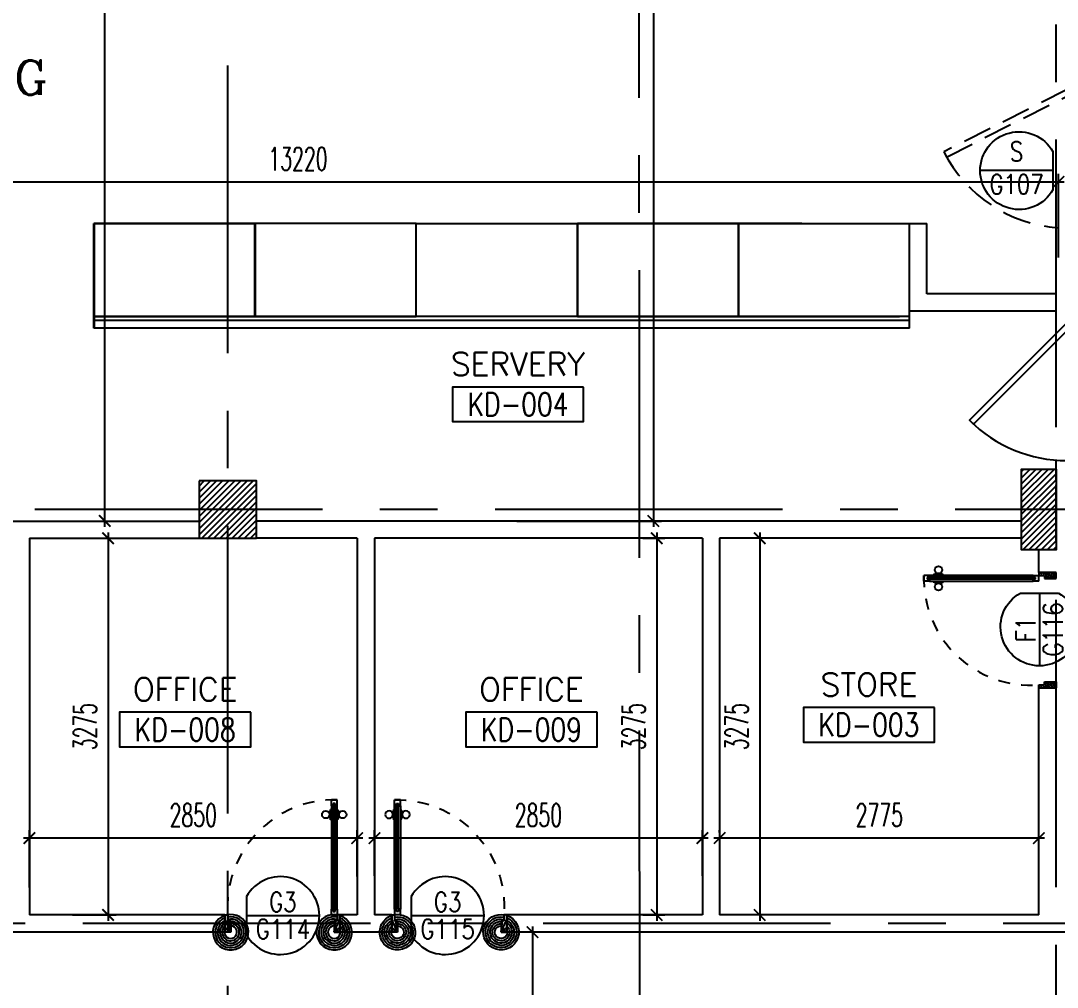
# Model space of a CAD drawing. Extents: x 417866.9 to 417960.2, y 43448 to 43538.2.
# Drawn here: x 417896.9 to 417905.91, y 43507.14 to 43515.54 of the extents above; entities that cross this region are included whole.
import ezdxf
from ezdxf.enums import TextEntityAlignment as Align

# ---------------------------------------------------------------- set-up
doc = ezdxf.new("R2010")
doc.units = 0
doc.header["$MEASUREMENT"] = 0
doc.header["$PDMODE"] = 3
doc.header["$PDSIZE"] = 0.1
doc.linetypes.add('CENTERX2', pattern=[4, 2.5, -0.5, 0.5, -0.5])
doc.linetypes.add('HIDDEN', pattern=[0.375, 0.25, -0.125])
doc.layers.get('0').update_dxf_attribs({"linetype": 'CONTINUOUS'})
doc.layers.get('DEFPOINTS').update_dxf_attribs({"linetype": 'CONTINUOUS'})
for name, color, linetype in [('AXES', 11, 'CENTERX2'), ('COL', 2, 'CONTINUOUS'), ('DIM', 4, 'CONTINUOUS'), ('DOOR', 4, 'CONTINUOUS'), ('DOOR-CR', 2, 'CONTINUOUS'), ('DOOR-NO', 3, 'CONTINUOUS'), ('HAT', 8, 'CONTINUOUS'), ('RM-BOX', 2, 'CONTINUOUS'), ('RM-NAME', 2, 'CONTINUOUS'), ('RM-NO', 2, 'CONTINUOUS'), ('SLOPE', 8, 'CONTINUOUS'), ('WALL', 2, 'CONTINUOUS')]:
    doc.layers.add(name, color=color, linetype=linetype)
doc.styles.add('ROMANC', font='romanc', dxfattribs={"height": 0.1})
doc.styles.add('ROMANS', font='ROMANS.shx', dxfattribs={"width": 0.6})
doc.dimstyles.new('STANDARD in', dxfattribs={"dimtxt": 0.2, "dimasz": 0.1, "dimexe": 0.07, "dimexo": 0.05, "dimgap": 0.1, "dimtad": 1, "dimdec": 0, "dimlfac": 1000, "dimzin": 0, "dimdsep": 46, "dimtxsty": 'ROMANS', "dimblk": 'ARCHTICK', "dimcen": 0.05, "dimdle": 0.05, "dimclrd": 4, "dimclre": 4, "dimclrt": 2, "dimadec": 0, "dimazin": 0, "dimtfac": 1, "dimtdec": 0, "dimtmove": 2, "dimatfit": 3, "dimfxl": 0, "dimtolj": 1, "dimtzin": 0, "dimarcsym": 0})

# ---------------------------------------------------------------- blocks, each defined once
blk = doc.blocks.new('DD1')
at = {"layer": 'DOOR-CR'}
blk.add_line((-316.5, 0), (316.5, 0), dxfattribs=at)
blk.add_lwpolyline([(-316.5, -165.7, 3.820224), (-316.5, 165.7)], format="xyb", close=True, dxfattribs=at)
at = {"layer": 'DOOR-NO', "color": 255, "style": 'ROMANS'}
for tag, width, p in [('G', 0.8, (-21.7, 155.8)), ('0000', 0.7, (-21.7, -135.5))]:
    blk.add_attdef(tag, text='', height=195.5, dxfattribs=dict(at, width=width)).set_placement(p, align=Align.MIDDLE)
blk = doc.blocks.new('RM1')
at = {"layer": 'RM-BOX'}
blk.add_lwpolyline([(569.9, -200), (-569.9, -200), (-569.9, -500), (569.9, -500)], close=True, dxfattribs=at)
at = {"layer": 'RM-NAME', "style": 'ROMANS'}
for tag, p in [('ROOMNAME1', (0, 323.8)), ('ROOMNAME2', (0, 0))]:
    blk.add_attdef(tag, text='', height=200, dxfattribs=at).set_placement(p, align=Align.MIDDLE)
at = {"layer": 'RM-NO', "style": 'ROMANS', "width": 0.8}
blk.add_attdef('ROOMNO', text='', height=200, dxfattribs=at).set_placement((0, -350), align=Align.MIDDLE)
blk = doc.blocks.new('*X105')
at = {"color": 0}
for p, q in [((203888.6, 55131), (204358.6, 55601)), ((203888.6, 55184), (204305.6, 55601)), ((203888.6, 55237), (204252.5, 55601)), ((203888.6, 55290.1), (204199.5, 55601)), ((203888.6, 55343.1), (204146.5, 55601)), ((203888.6, 55396.1), (204093.4, 55601)), ((203888.6, 55449.2), (204040.4, 55601)), ((203888.6, 55502.2), (203987.4, 55601)), ((203888.6, 55555.2), (203934.3, 55601)), ((203911.6, 55101), (204388.6, 55577.9)), ((203964.7, 55101), (204388.6, 55524.9)), ((204017.7, 55101), (204388.6, 55471.9)), ((204070.7, 55101), (204388.6, 55418.8)), ((204123.8, 55101), (204388.6, 55365.8)), ((204176.8, 55101), (204388.6, 55312.8)), ((204229.8, 55101), (204388.6, 55259.7)), ((204282.9, 55101), (204388.6, 55206.7)), ((204335.9, 55101), (204388.6, 55153.7))]:
    blk.add_line(p, q, dxfattribs=at)
blk = doc.blocks.new('_ARCHTICK')
at = {"color": 0, "linetype": 'ByBlock', "const_width": 0.15}
blk.add_lwpolyline([(-0.5, -0.5), (0.5, 0.5)], dxfattribs=at)
blk = doc.blocks.new('*D559')
at = {"layer": 'DEFPOINTS', "color": 0}
for p in [(417897.2446, 43525.4443), (417897.6273, 43525.4443), (417896.086, 43511.1943)]:
    blk.add_point(p, dxfattribs=at)
at = {"layer": 'DIM', "color": 4, "lineweight": -2}
for p, q in [((417897.2946, 43525.4443), (417897.6973, 43525.4443)), ((417897.6273, 43511.1443), (417897.6273, 43525.4943)), ((417896.136, 43511.1943), (417897.6973, 43511.1943))]:
    blk.add_line(p, q, dxfattribs=at)
at = {"layer": 'DIM', "color": 4, "lineweight": -2, "xscale": 0.1, "yscale": 0.1, "zscale": 0.1}
for p, rotation in [((417897.6273, 43525.4443), 90), ((417897.6273, 43511.1943), 270)]:
    blk.add_blockref('_ARCHTICK', p, dxfattribs=dict(at, rotation=rotation))
at = {"layer": 'DIM', "color": 2, "insert": (417897.4273, 43518.3193), "char_height": 0.2, "attachment_point": 5, "rotation": 90, "style": 'ROMANS'}
blk.add_mtext('\\A1;14250', dxfattribs=at)
blk = doc.blocks.new('*D560')
at = {"layer": 'DEFPOINTS', "color": 0}
for p in [(417901.1591, 43525.4443), (417901.1591, 43511.1943), (417902.3963, 43511.1943)]:
    blk.add_point(p, dxfattribs=at)
at = {"layer": 'DIM', "color": 4, "lineweight": -2}
for p, q in [((417901.2091, 43525.4443), (417902.4663, 43525.4443)), ((417902.3963, 43525.4943), (417902.3963, 43511.1443)), ((417901.2091, 43511.1943), (417902.4663, 43511.1943))]:
    blk.add_line(p, q, dxfattribs=at)
at = {"layer": 'DIM', "color": 4, "lineweight": -2, "xscale": 0.1, "yscale": 0.1, "zscale": 0.1}
for p, rotation in [((417902.3963, 43525.4443), 90), ((417902.3963, 43511.1943), 270)]:
    blk.add_blockref('_ARCHTICK', p, dxfattribs=dict(at, rotation=rotation))
at = {"layer": 'DIM', "color": 2, "insert": (417902.1963, 43518.3193), "char_height": 0.2, "attachment_point": 5, "rotation": 90, "style": 'ROMANS'}
blk.add_mtext('\\A1;14250', dxfattribs=at)
blk = doc.blocks.new('*D348')
at = {"layer": 'DEFPOINTS', "color": 0}
for p in [(417905.9166, 43514.1422), (417892.6966, 43513.6447), (417905.9166, 43513.4357)]:
    blk.add_point(p, dxfattribs=at)
at = {"layer": 'DIM', "color": 4, "lineweight": -2}
for p, q in [((417892.6966, 43513.6947), (417892.6966, 43514.2122)), ((417905.9166, 43513.4857), (417905.9166, 43514.2122)), ((417892.6466, 43514.1422), (417905.9666, 43514.1422))]:
    blk.add_line(p, q, dxfattribs=at)
at = {"layer": 'DIM', "color": 4, "lineweight": -2, "xscale": 0.1, "yscale": 0.1, "zscale": 0.1, "rotation": 180}
blk.add_blockref('_ARCHTICK', (417892.6966, 43514.1422), dxfattribs=at)
at = {"layer": 'DIM', "color": 4, "lineweight": -2, "xscale": 0.1, "yscale": 0.1, "zscale": 0.1}
blk.add_blockref('_ARCHTICK', (417905.9166, 43514.1422), dxfattribs=at)
at = {"layer": 'DIM', "color": 2, "insert": (417899.3066, 43514.3422), "char_height": 0.2, "attachment_point": 5, "style": 'ROMANS'}
blk.add_mtext('\\A1;13220', dxfattribs=at)
blk = doc.blocks.new('*D349')
at = {"layer": 'DEFPOINTS', "color": 0}
for p in [(417904.049, 43511.0443), (417903.3204, 43507.7693), (417904.049, 43507.7693)]:
    blk.add_point(p, dxfattribs=at)
at = {"layer": 'DIM', "color": 4, "lineweight": -2}
for p, q in [((417903.3204, 43511.0943), (417903.3204, 43507.7193)), ((417903.999, 43511.0443), (417903.2504, 43511.0443)), ((417903.999, 43507.7693), (417903.2504, 43507.7693))]:
    blk.add_line(p, q, dxfattribs=at)
at = {"layer": 'DIM', "color": 4, "lineweight": -2, "xscale": 0.1, "yscale": 0.1, "zscale": 0.1}
for p, rotation in [((417903.3204, 43511.0443), 90), ((417903.3204, 43507.7693), 270)]:
    blk.add_blockref('_ARCHTICK', p, dxfattribs=dict(at, rotation=rotation))
at = {"layer": 'DIM', "color": 2, "insert": (417903.1204, 43509.4068), "char_height": 0.2, "attachment_point": 5, "rotation": 90, "style": 'ROMANS'}
blk.add_mtext('\\A1;3275', dxfattribs=at)
blk = doc.blocks.new('*D350')
at = {"layer": 'DEFPOINTS', "color": 0}
for p in [(417902.2544, 43511.0443), (417902.2544, 43507.7693), (417902.4251, 43507.7693)]:
    blk.add_point(p, dxfattribs=at)
at = {"layer": 'DIM', "color": 4, "lineweight": -2}
for p, q in [((417902.4251, 43511.0943), (417902.4251, 43507.7193)), ((417902.3044, 43511.0443), (417902.4951, 43511.0443)), ((417902.3044, 43507.7693), (417902.4951, 43507.7693))]:
    blk.add_line(p, q, dxfattribs=at)
at = {"layer": 'DIM', "color": 4, "lineweight": -2, "xscale": 0.1, "yscale": 0.1, "zscale": 0.1}
for p, rotation in [((417902.4251, 43511.0443), 90), ((417902.4251, 43507.7693), 270)]:
    blk.add_blockref('_ARCHTICK', p, dxfattribs=dict(at, rotation=rotation))
at = {"layer": 'DIM', "color": 2, "insert": (417902.2251, 43509.4068), "char_height": 0.2, "attachment_point": 5, "rotation": 90, "style": 'ROMANS'}
blk.add_mtext('\\A1;3275', dxfattribs=at)
blk = doc.blocks.new('*D351')
at = {"layer": 'DEFPOINTS', "color": 0}
for p in [(417902.9716, 43508.4376), (417902.9716, 43508.4376), (417905.7466, 43508.4376)]:
    blk.add_point(p, dxfattribs=at)
at = {"layer": 'DIM', "color": 4, "lineweight": -2}
for p, q in [((417902.9716, 43508.4876), (417902.9716, 43508.5076)), ((417905.7466, 43508.4876), (417905.7466, 43508.5076)), ((417905.7966, 43508.4376), (417902.9216, 43508.4376))]:
    blk.add_line(p, q, dxfattribs=at)
at = {"layer": 'DIM', "color": 4, "lineweight": -2, "xscale": 0.1, "yscale": 0.1, "zscale": 0.1, "rotation": 180}
blk.add_blockref('_ARCHTICK', (417902.9716, 43508.4376), dxfattribs=at)
at = {"layer": 'DIM', "color": 4, "lineweight": -2, "xscale": 0.1, "yscale": 0.1, "zscale": 0.1}
blk.add_blockref('_ARCHTICK', (417905.7466, 43508.4376), dxfattribs=at)
at = {"layer": 'DIM', "color": 2, "insert": (417904.3591, 43508.6376), "char_height": 0.2, "attachment_point": 5, "style": 'ROMANS'}
blk.add_mtext('\\A1;2775', dxfattribs=at)
blk = doc.blocks.new('*D352')
at = {"layer": 'DEFPOINTS', "color": 0}
for p in [(417899.9716, 43508.4376), (417899.9716, 43508.0601), (417902.8216, 43508.0601)]:
    blk.add_point(p, dxfattribs=at)
at = {"layer": 'DIM', "color": 4, "lineweight": -2}
for p, q in [((417899.9716, 43508.1101), (417899.9716, 43508.5076)), ((417902.8216, 43508.1101), (417902.8216, 43508.5076)), ((417902.8716, 43508.4376), (417899.9216, 43508.4376))]:
    blk.add_line(p, q, dxfattribs=at)
at = {"layer": 'DIM', "color": 4, "lineweight": -2, "xscale": 0.1, "yscale": 0.1, "zscale": 0.1, "rotation": 180}
blk.add_blockref('_ARCHTICK', (417899.9716, 43508.4376), dxfattribs=at)
at = {"layer": 'DIM', "color": 4, "lineweight": -2, "xscale": 0.1, "yscale": 0.1, "zscale": 0.1}
blk.add_blockref('_ARCHTICK', (417902.8216, 43508.4376), dxfattribs=at)
at = {"layer": 'DIM', "color": 2, "insert": (417901.3966, 43508.6376), "char_height": 0.2, "attachment_point": 5, "style": 'ROMANS'}
blk.add_mtext('\\A1;2850', dxfattribs=at)
blk = doc.blocks.new('*D353')
at = {"layer": 'DEFPOINTS', "color": 0}
for p in [(417896.9716, 43508.4376), (417899.8216, 43508.053), (417896.9716, 43507.9579)]:
    blk.add_point(p, dxfattribs=at)
at = {"layer": 'DIM', "color": 4, "lineweight": -2}
for p, q in [((417896.9716, 43508.0079), (417896.9716, 43508.5076)), ((417899.8216, 43508.103), (417899.8216, 43508.5076)), ((417899.8716, 43508.4376), (417896.9216, 43508.4376))]:
    blk.add_line(p, q, dxfattribs=at)
at = {"layer": 'DIM', "color": 4, "lineweight": -2, "xscale": 0.1, "yscale": 0.1, "zscale": 0.1, "rotation": 180}
blk.add_blockref('_ARCHTICK', (417896.9716, 43508.4376), dxfattribs=at)
at = {"layer": 'DIM', "color": 4, "lineweight": -2, "xscale": 0.1, "yscale": 0.1, "zscale": 0.1}
blk.add_blockref('_ARCHTICK', (417899.8216, 43508.4376), dxfattribs=at)
at = {"layer": 'DIM', "color": 2, "insert": (417898.3966, 43508.6376), "char_height": 0.2, "attachment_point": 5, "style": 'ROMANS'}
blk.add_mtext('\\A1;2850', dxfattribs=at)
blk = doc.blocks.new('*D354')
at = {"layer": 'DEFPOINTS', "color": 0}
for p in [(417897.2964, 43511.0443), (417897.2964, 43507.7693), (417897.6562, 43507.7693)]:
    blk.add_point(p, dxfattribs=at)
at = {"layer": 'DIM', "color": 4, "lineweight": -2}
for p, q in [((417897.6562, 43511.0943), (417897.6562, 43507.7193)), ((417897.3464, 43511.0443), (417897.7262, 43511.0443)), ((417897.3464, 43507.7693), (417897.7262, 43507.7693))]:
    blk.add_line(p, q, dxfattribs=at)
at = {"layer": 'DIM', "color": 4, "lineweight": -2, "xscale": 0.1, "yscale": 0.1, "zscale": 0.1}
for p, rotation in [((417897.6562, 43511.0443), 90), ((417897.6562, 43507.7693), 270)]:
    blk.add_blockref('_ARCHTICK', p, dxfattribs=dict(at, rotation=rotation))
at = {"layer": 'DIM', "color": 2, "insert": (417897.4562, 43509.4068), "char_height": 0.2, "attachment_point": 5, "rotation": 90, "style": 'ROMANS'}
blk.add_mtext('\\A1;3275', dxfattribs=at)
blk = doc.blocks.new('A$C24ED45A6')
at = {"layer": 'DOOR', "color": 0, "linetype": 'ByBlock'}
for p, q in [((925, 1100), (925, 1150)), ((925, 1150), (975, 1150)), ((975, 1150), (925, 1150)), ((942, 1100), (925, 1100)), ((942, 1100), (942, 1120)), ((958, 1120), (942, 1120)), ((958, 1100), (958, 1120)), ((975, 1100), (958, 1100)), ((975, 1100), (975, 1150)), ((908.8, 1055), (908.8, 990.2)), ((917.8, 1055), (908.8, 1055)), ((917.8, 977.6), (917.8, 1067.6)), ((925, 1067.6), (917.8, 1067.6)), ((917.8, 1055), (917.8, 990.2)), ((975, 1067.6), (982.2, 1067.6)), ((982.2, 977.6), (982.2, 1067.6)), ((982.2, 1055), (982.2, 990.2)), ((982.2, 1055), (991.2, 1055)), ((991.2, 1055), (991.2, 990.2)), ((917.8, 990.2), (908.8, 990.2)), ((925, 977.6), (917.8, 977.6)), ((975, 977.6), (982.2, 977.6)), ((982.2, 990.2), (991.2, 990.2)), ((925, 150), (925, 200)), ((925, 200), (942, 200)), ((942, 200), (942, 180)), ((958, 180), (958, 200)), ((958, 200), (975, 200)), ((975, 200), (975, 150)), ((0, 0), (0, 150)), ((0, 150), (25, 150)), ((25, 150), (25, 100)), ((25, 100), (50, 100)), ((50, 100), (50, 0)), ((925, 150), (975, 150)), ((942, 180), (958, 180)), ((975, 100), (950, 100)), ((950, 100), (950, 0)), ((1000, 150), (975, 150)), ((975, 150), (975, 100)), ((1000, 150), (1000, 0)), ((50, 0), (0, 0)), ((950, 0), (1000, 0))]:
    blk.add_line(p, q, dxfattribs=at)
at = {"layer": 'DOOR', "linetype": 'ByBlock'}
for p, q in [((925, 1100), (925, 200)), ((942, 200), (942, 1100)), ((958, 200), (958, 1100)), ((975, 200), (975, 1100))]:
    blk.add_line(p, q, dxfattribs=at)
at = {"layer": 'DOOR', "color": 9, "linetype": 'ByBlock'}
for p, q in [((50, 0), (0, 113.7)), ((50, 0), (36.6, 100)), ((950, 0), (1000, 113.7)), ((950, 0), (963.4, 100)), ((50, 0), (0, 40.1)), ((950, 0), (1000, 40.1))]:
    blk.add_line(p, q, dxfattribs=at)
at = {"layer": 'DOOR', "color": 0, "linetype": 'ByBlock'}
for centre in [(876.5, 1022.6), (1023.5, 1022.6)]:
    blk.add_circle(centre, 32.4, dxfattribs=at)
at = {"layer": 'DOOR', "linetype": 'HIDDEN', "ltscale": 0.5}
blk.add_arc((950, 222.5), 927.8, 88.45601, 184.48155, dxfattribs=at)
at = {"layer": 'DOOR', "color": 9, "linetype": 'ByBlock'}
for centre, radius, start, end in [((50, 0), 154.4, 103.71423, 108.89471), ((50, 0), 134.4, 100.71998, 111.84015), ((50, 0), 114.4, 102.62257, 115.91616), ((50, 0), 94.4, 90, 121.98181), ((950, 0), 94.4, 58.01819, 90), ((950, 0), 134.4, 68.15985, 79.28002), ((950, 0), 114.4, 64.08384, 77.37743), ((950, 0), 154.4, 71.10529, 76.28577), ((50, 0), 74.4, 90, 132.22357), ((50, 0), 54.4, 90, 156.79262), ((50, 0), 34.4, 90, 180), ((50, 0), 14.4, 90, 180), ((950, 0), 74.4, 47.77643, 90), ((950, 0), 54.4, 23.20738, 90), ((950, 0), 34.4, 0, 90), ((950, 0), 14.4, 0, 90)]:
    blk.add_arc(centre, radius, start, end, dxfattribs=at)
at = {"layer": 'WALL'}
blk.add_line((1000, 0), (1000, 150), dxfattribs=at)
blk = doc.blocks.new('*D615')
at = {"layer": 'DEFPOINTS', "color": 0}
for p in [(417901.6466, 43507.6193), (417901.3455, 43505.3693), (417901.6466, 43505.3693)]:
    blk.add_point(p, dxfattribs=at)
at = {"layer": 'DIM', "color": 4, "lineweight": -2}
for p, q in [((417901.3455, 43507.6693), (417901.3455, 43505.3193)), ((417901.5966, 43507.6193), (417901.2755, 43507.6193)), ((417901.5966, 43505.3693), (417901.2755, 43505.3693))]:
    blk.add_line(p, q, dxfattribs=at)
at = {"layer": 'DIM', "color": 4, "lineweight": -2, "xscale": 0.1, "yscale": 0.1, "zscale": 0.1}
for p, rotation in [((417901.3455, 43507.6193), 90), ((417901.3455, 43505.3693), 270)]:
    blk.add_blockref('_ARCHTICK', p, dxfattribs=dict(at, rotation=rotation))
at = {"layer": 'DIM', "color": 2, "insert": (417901.1455, 43506.4943), "char_height": 0.2, "attachment_point": 5, "rotation": 90, "style": 'ROMANS'}
blk.add_mtext('\\A1;2250', dxfattribs=at)

msp = doc.modelspace()

# ---------------------------------------------------------------- hatches: boundary and pattern name
at = {"layer": 'HAT'}
h = msp.add_hatch(dxfattribs=at)
h.set_pattern_fill('ANSI31', color=256, scale=0.3, style=0)
h.set_pattern_definition([(45, (417522.151385, 43448.763322), (-0.0265165043, 0.0265165043), [])])
h.paths.add_polyline_path([(417905.8966, 43511.2943), (417905.8966, 43511.6443), (417905.5966, 43511.6443), (417905.5966, 43511.2943)])
h.paths.add_polyline_path([(417905.5966, 43510.9443), (417905.8966, 43510.9443), (417905.8966, 43511.2943), (417905.5966, 43511.2943)])

# ---------------------------------------------------------------- linework, layer by layer
at = {"layer": 'AXES'}
for p, q in [((417898.6966, 43448.6529), (417898.6966, 43537.5491)), ((417905.8966, 43460.01), (417905.8966, 43537.1991)), ((417902.2966, 43466.8743), (417902.2678, 43525.6943)), ((417959.5194, 43511.2943), (417889.6966, 43511.2943)), ((417947.9366, 43507.6943), (417889.6966, 43507.6943))]:
    msp.add_line(p, q, dxfattribs=at)
at = {"layer": 'COL'}
for points in [[(417905.8966, 43511.6443), (417905.8966, 43510.9443), (417905.5966, 43510.9443), (417905.5966, 43511.6443)], [(417898.4466, 43511.5443), (417898.4466, 43511.0443), (417898.9466, 43511.0443), (417898.9466, 43511.5443)]]:
    msp.add_lwpolyline(points, close=True, dxfattribs=at)
at = {"layer": 'DOOR', "color": 11, "linetype": 'HIDDEN'}
msp.add_lwpolyline([(417904.9205, 43514.4033), (417904.943, 43514.3587), (417906.0142, 43514.8997), (417905.9916, 43514.9443), (417904.9205, 43514.4033, 0.264642), (417905.9166, 43513.7443, 0.414212)], format="xyb", dxfattribs=at)
at = {"layer": 'DOOR'}
msp.add_lwpolyline([(417905.1431, 43512.0708), (417905.1784, 43512.0354), (417906.027, 43512.884), (417905.9916, 43512.9193), (417905.1431, 43512.0708, 0.198911), (417905.9916, 43511.7193, 0.414212)], format="xyb", dxfattribs=at)
at = {"layer": 'SLOPE', "linetype": 'ByBlock'}
for p, q in [((417897.5308, 43513.782), (417898.9308, 43513.782)), ((417898.9308, 43513.782), (417897.5308, 43513.782)), ((417898.9308, 43513.782), (417897.5308, 43513.782)), ((417897.5308, 43513.782), (417898.9308, 43513.782)), ((417897.5308, 43513.782), (417897.5308, 43512.972)), ((417897.5308, 43512.872), (417897.5308, 43513.782)), ((417897.5349, 43512.972), (417897.5349, 43513.782)), ((417897.5349, 43513.782), (417897.5349, 43512.872)), ((417898.9308, 43512.972), (417898.9308, 43513.782)), ((417898.9308, 43512.972), (417898.9308, 43513.782)), ((417898.9308, 43512.972), (417898.9308, 43513.782)), ((417898.9308, 43512.972), (417898.9308, 43513.782)), ((417898.9308, 43512.972), (417898.9308, 43513.782)), ((417898.9308, 43512.972), (417898.9308, 43513.782)), ((417898.9349, 43513.782), (417898.9349, 43512.972)), ((417900.3349, 43513.782), (417898.9349, 43513.782)), ((417900.3349, 43513.782), (417898.9349, 43513.782)), ((417898.9349, 43513.782), (417898.9349, 43512.972)), ((417900.3349, 43513.782), (417904.6216, 43513.782)), ((417900.3349, 43512.972), (417900.3349, 43513.782)), ((417900.3349, 43512.9721), (417900.3349, 43513.782)), ((417900.3349, 43513.782), (417901.7349, 43513.782)), ((417900.3349, 43512.9721), (417900.3349, 43513.782)), ((417900.3349, 43512.972), (417900.3349, 43513.782)), ((417903.1349, 43513.7821), (417901.7349, 43513.7821)), ((417901.7349, 43513.7821), (417901.7349, 43512.9721)), ((417901.7349, 43512.972), (417901.7349, 43513.782)), ((417901.7349, 43512.9721), (417901.7349, 43513.782)), ((417901.7349, 43513.782), (417901.7349, 43512.9721)), ((417903.1349, 43512.9721), (417903.1349, 43513.7821)), ((417903.1349, 43513.7821), (417903.1349, 43512.9721)), ((417903.1349, 43513.7821), (417903.1349, 43512.9721)), ((417903.6849, 43513.7821), (417903.1349, 43513.7821)), ((417903.6849, 43513.7821), (417903.1349, 43513.7821)), ((417903.1349, 43512.972), (417903.1349, 43513.782)), ((417903.1349, 43512.9721), (417903.1349, 43513.782)), ((417904.6216, 43512.8721), (417904.6216, 43513.782)), ((417897.5308, 43512.972), (417898.9308, 43512.972)), ((417897.5308, 43512.972), (417898.9308, 43512.972)), ((417897.5308, 43512.972), (417898.9308, 43512.972)), ((417897.5308, 43512.972), (417898.9308, 43512.972)), ((417898.9349, 43512.972), (417897.5308, 43512.972)), ((417898.9309, 43512.937), (417897.5308, 43512.937)), ((417898.9349, 43512.972), (417897.5349, 43512.972)), ((417898.9309, 43512.937), (417897.5659, 43512.937)), ((417900.3349, 43512.972), (417898.9349, 43512.972)), ((417898.9349, 43512.972), (417900.3349, 43512.972)), ((417898.9349, 43512.972), (417900.3349, 43512.972)), ((417900.3349, 43512.972), (417898.9349, 43512.972)), ((417900.3349, 43512.937), (417898.9349, 43512.937)), ((417900.3349, 43512.937), (417898.9349, 43512.937)), ((417901.7349, 43512.9721), (417900.3349, 43512.9721)), ((417901.7349, 43512.9721), (417900.3349, 43512.9721)), ((417901.7349, 43512.9721), (417900.3349, 43512.9721)), ((417901.7349, 43512.9721), (417900.3349, 43512.9721)), ((417904.6216, 43512.9721), (417900.3349, 43512.9721)), ((417901.7349, 43512.9721), (417900.3349, 43512.9721)), ((417901.7349, 43512.9721), (417900.3349, 43512.9721)), ((417901.7349, 43512.9721), (417900.3349, 43512.9721)), ((417901.7349, 43512.9721), (417900.3349, 43512.9721)), ((417901.7349, 43512.9721), (417900.3349, 43512.9721)), ((417904.6216, 43512.9371), (417900.3349, 43512.9371)), ((417901.7349, 43512.9371), (417900.3349, 43512.9371)), ((417901.7349, 43512.9721), (417903.1349, 43512.9721)), ((417903.1349, 43512.9721), (417901.7349, 43512.9721)), ((417903.1349, 43512.9371), (417901.7349, 43512.9371)), ((417904.5349, 43512.9721), (417903.1349, 43512.9721)), ((417903.1349, 43512.9721), (417904.5349, 43512.9721)), ((417903.1349, 43512.9721), (417904.5349, 43512.9721)), ((417904.5349, 43512.9371), (417903.1349, 43512.9371)), ((417898.9309, 43512.872), (417897.5308, 43512.872)), ((417900.3349, 43512.872), (417898.9349, 43512.872)), ((417901.7349, 43512.8721), (417900.3349, 43512.8721)), ((417903.1349, 43512.8721), (417901.7349, 43512.8721)), ((417904.6216, 43512.8721), (417903.1349, 43512.8721))]:
    msp.add_line(p, q, dxfattribs=at)
at = {"layer": 'WALL'}
for p, q in [((417904.6216, 43513.0193), (417904.6216, 43513.782)), ((417904.6216, 43513.782), (417904.7716, 43513.782)), ((417904.7716, 43513.1693), (417904.7716, 43513.782)), ((417905.8966, 43513.1693), (417904.7716, 43513.1693)), ((417905.8966, 43513.0193), (417905.8966, 43513.1693)), ((417905.8966, 43513.0193), (417904.6216, 43513.0193)), ((417905.8966, 43512.9193), (417905.8966, 43513.0193)), ((417905.8966, 43511.5443), (417905.8966, 43511.7193)), ((417894.2216, 43511.1943), (417898.4466, 43511.1943)), ((417905.5966, 43511.1943), (417898.9466, 43511.1943)), ((417896.9716, 43511.0443), (417896.9716, 43507.7693)), ((417896.9716, 43511.0443), (417898.4466, 43511.0443)), ((417899.8216, 43511.0443), (417898.9466, 43511.0443)), ((417899.8216, 43511.0443), (417899.8216, 43507.7693)), ((417902.8216, 43511.0443), (417899.9716, 43511.0443)), ((417899.9716, 43511.0443), (417899.9716, 43507.7693)), ((417902.8216, 43511.0443), (417902.8216, 43507.7693)), ((417902.9716, 43511.0443), (417902.9716, 43507.7693)), ((417905.5966, 43511.0443), (417902.9716, 43511.0443)), ((417905.7466, 43510.7454), (417905.7466, 43510.9443)), ((417905.7466, 43510.7454), (417905.8966, 43510.7454)), ((417905.7466, 43507.7693), (417905.7466, 43509.7454)), ((417905.7466, 43509.7454), (417905.8966, 43509.7454)), ((417898.6716, 43507.7693), (417896.9716, 43507.7693)), ((417898.6716, 43507.7693), (417898.6716, 43507.6193)), ((417899.8216, 43507.7693), (417899.6716, 43507.7693)), ((417900.1216, 43507.7693), (417899.9716, 43507.7693)), ((417900.1216, 43507.7693), (417900.1216, 43507.6193)), ((417901.1216, 43507.7693), (417901.1216, 43507.6193)), ((417902.8216, 43507.7693), (417901.1216, 43507.7693)), ((417905.7466, 43507.7693), (417902.9716, 43507.7693)), ((417898.6716, 43507.6193), (417895.548, 43507.6193)), ((417900.1216, 43507.6193), (417899.6716, 43507.6193)), ((417906.2666, 43507.6193), (417901.1216, 43507.6193))]:
    msp.add_line(p, q, dxfattribs=at)

# ---------------------------------------------------------------- block references
at = {"layer": 'DOOR', "color": 0, "xscale": 0.0009999999892897904, "yscale": 0.0009999999892897904, "zscale": 0.001, "rotation": 90}
msp.add_blockref('A$C24ED45A6', (417905.8966, 43509.7454), dxfattribs=at)
at = {"layer": 'DOOR', "color": 0, "yscale": 0.0009999999892897904, "zscale": 0.001}
for p, xscale in [((417898.6716, 43507.6193), 0.001000000047497451), ((417901.1216, 43507.6193), -0.001000000047497451)]:
    msp.add_blockref('A$C24ED45A6', p, dxfattribs=dict(at, xscale=xscale))
at = {"layer": 'DOOR-NO'}
ref = msp.add_blockref('DD1', (417905.5527, 43514.2401), dxfattribs=dict(at, xscale=-0.001000000047497451, yscale=0.0009999999892897904, zscale=0.001))
ref.add_attrib('G', 'S', dxfattribs={"height": 0.17, "style": 'ROMANS', "width": 0.8}).set_placement((417905.5527, 43514.4063), align=Align.MIDDLE)
ref.add_attrib('000', 'G107', dxfattribs={"height": 0.17, "style": 'ROMANS', "width": 0.8}).set_placement((417905.5527, 43514.1223), align=Align.MIDDLE)
ref = msp.add_blockref('DD1', (417905.7517, 43510.2514), dxfattribs=dict(at, xscale=-0.0009999999892897904, yscale=0.0009999999892897904, zscale=0.001, rotation=90))
ref.add_attrib('G', 'F1', dxfattribs={"height": 0.17, "rotation": 90, "style": 'ROMANS', "width": 0.8}).set_placement((417905.6338, 43510.2514), align=Align.MIDDLE)
ref.add_attrib('000', 'G116', dxfattribs={"height": 0.17, "rotation": 90, "style": 'ROMANS', "width": 0.8}).set_placement((417905.8696, 43510.2514), align=Align.MIDDLE)
ref = msp.add_blockref('DD1', (417899.1757, 43507.7642), dxfattribs=dict(at, xscale=0.001000000047497451, yscale=0.0009999999892897904, zscale=0.001))
ref.add_attrib('G', 'G3', dxfattribs={"height": 0.17, "style": 'ROMANS', "width": 0.8}).set_placement((417899.1757, 43507.8822), align=Align.MIDDLE)
ref.add_attrib('000', 'G114', dxfattribs={"height": 0.17, "style": 'ROMANS', "width": 0.8}).set_placement((417899.1757, 43507.6464), align=Align.MIDDLE)
ref = msp.add_blockref('DD1', (417900.6077, 43507.7642), dxfattribs=dict(at, xscale=0.001000000047497451, yscale=0.0009999999892897904, zscale=0.001))
ref.add_attrib('G', 'G3', dxfattribs={"height": 0.17, "style": 'ROMANS', "width": 0.8}).set_placement((417900.6077, 43507.8822), align=Align.MIDDLE)
ref.add_attrib('000', 'G115', dxfattribs={"height": 0.17, "style": 'ROMANS', "width": 0.8}).set_placement((417900.6077, 43507.6464), align=Align.MIDDLE)
at = {"layer": 'HAT', "xscale": 0.001000000047497451, "yscale": 0.0009999999892897904, "zscale": 0.001}
for p, values in [((417901.2193, 43512.5592), {'ROOMNO': 'KD-004', 'ROOMNAME2': 'SERVERY'}), ((417898.3264, 43509.731), {'ROOMNO': 'KD-008', 'ROOMNAME2': 'OFFICE'}), ((417901.3363, 43509.731), {'ROOMNO': 'KD-009', 'ROOMNAME2': 'OFFICE'}), ((417904.27, 43509.7728), {'ROOMNO': 'KD-003', 'ROOMNAME2': 'STORE'})]:
    msp.add_blockref('RM1', p, dxfattribs=at).add_auto_attribs(values)
msp.add_blockref('*X105', (417694.5581, 43455.9433), dxfattribs=at)

# ---------------------------------------------------------------- texts
at = {"layer": 'RM-NAME', "color": 2, "style": 'ROMANC'}
msp.add_text('STAFF DINING', height=0.3, dxfattribs=at).set_placement((417895.6681, 43515.049), align=Align.MIDDLE)

# ---------------------------------------------------------------- dimensions: what is measured, and where the dimension line sits
at = {"layer": 'DIM'}
for base, p1, p2, picture, middle in [((417897.6273, 43525.4443), (417896.086, 43511.1943), (417897.2446, 43525.4443), '*D559', (417897.4273, 43518.3193)), ((417902.3963, 43511.1943), (417901.1591, 43525.4443), (417901.1591, 43511.1943), '*D560', (417902.1963, 43518.3193)), ((417897.6562, 43507.7693), (417897.2964, 43511.0443), (417897.2964, 43507.7693), '*D354', (417897.4562, 43509.4068)), ((417902.4251, 43507.7693), (417902.2544, 43511.0443), (417902.2544, 43507.7693), '*D350', (417902.2251, 43509.4068)), ((417903.3204, 43507.7693), (417904.049, 43511.0443), (417904.049, 43507.7693), '*D349', (417903.1204, 43509.4068)), ((417901.3455, 43505.3693), (417901.6466, 43507.6193), (417901.6466, 43505.3693), '*D615', (417901.1455, 43506.4943))]:
    dim = msp.add_linear_dim(base=base, p1=p1, p2=p2, angle=90, dimstyle='STANDARD in', dxfattribs=at)
    dim.commit()
    dim.dimension.update_dxf_attribs({"geometry": picture, "text_midpoint": middle})
for base, p1, p2, picture, middle in [((417905.9166, 43514.1422), (417892.6966, 43513.6447), (417905.9166, 43513.4357), '*D348', (417899.3066, 43514.3422)), ((417896.9716, 43508.4376), (417899.8216, 43508.053), (417896.9716, 43507.9579), '*D353', (417898.3966, 43508.6376)), ((417899.9716, 43508.4376), (417902.8216, 43508.0601), (417899.9716, 43508.0601), '*D352', (417901.3966, 43508.6376)), ((417902.9716, 43508.4376), (417905.7466, 43508.4376), (417902.9716, 43508.4376), '*D351', (417904.3591, 43508.6376))]:
    dim = msp.add_linear_dim(base=base, p1=p1, p2=p2, dimstyle='STANDARD in', dxfattribs=at)
    dim.commit()
    dim.dimension.update_dxf_attribs({"geometry": picture, "text_midpoint": middle})

doc.saveas('drawing.dxf')
